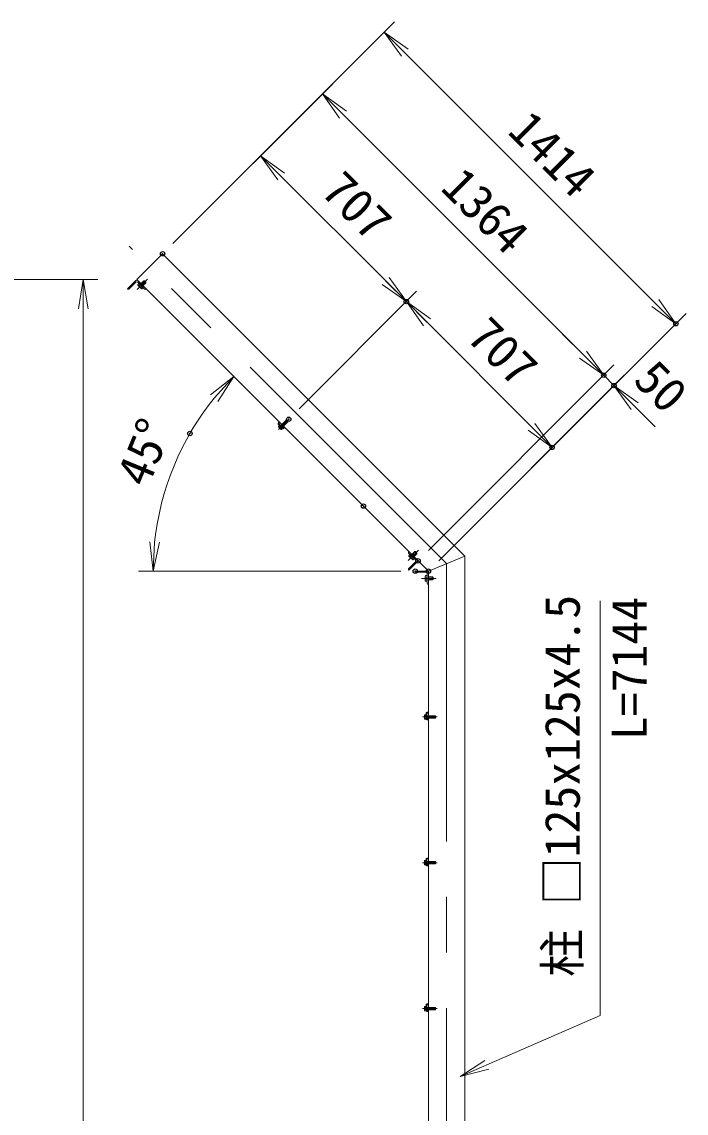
# Model space of a CAD drawing. Units: millimetres at full size. Extents: x -10500 to 10500, y -7425 to 7425.
# Drawn here: x -274 to 2003, y -184 to 3559 of the extents above; entities that cross this region are included whole.
import ezdxf
from ezdxf.enums import TextEntityAlignment as Align

# ---------------------------------------------------------------- set-up
doc = ezdxf.new("R2010")
doc.units = ezdxf.units.MM
doc.header["$LTSCALE"] = 30
doc.header["$PDMODE"] = 32
doc.header["$PDSIZE"] = 15
doc.linetypes.add('USER1', pattern=[50.8, 31.75, -6.35, 6.35, -6.35])
for name, color, linetype, lineweight in [('0-0_D-STR1', 1, 'Continuous', 18), ('0-1_D-BMK', 2, 'USER1', 13), ('0-3_D-STR3', 3, 'Continuous', 13), ('0-4_D-STR-DIM', 7, 'Continuous', 13), ('0-5_0', 7, 'Continuous', 18), ('0-7_D-STR-TXT', 7, 'Continuous', 13)]:
    doc.layers.add(name, color=color, linetype=linetype, lineweight=lineweight)
doc.layers.add('0-6_Defpoints', color=253, linetype='Continuous')
doc.styles.add('ＭＳ ゴシック', font='')
doc.styles.get('ＭＳ ゴシック').set_extended_font_data('MS Gothic')

# ---------------------------------------------------------------- blocks, each defined once
blk = doc.blocks.new('_Open')
at = {"layer": '0-5_0'}
blk.add_line((-30, 5), (0, 0), dxfattribs=at)
blk.add_lwpolyline([(-30, -5), (0, 0), (-30, 0)], dxfattribs=at)

msp = doc.modelspace()

# ---------------------------------------------------------------- linework, layer by layer
at = {"layer": '0-0_D-STR1'}
for p, q in [((208.15, 2763.42), (119.76, 2675.04)), ((208.15, 2763.42), (1244.61, 1726.96)), ((87.94, 2643.22), (116.22, 2671.5)), ((92.89, 2642.51), (116.58, 2666.2)), ((1119.61, 1675.19), (119.76, 2675.04)), ((122.94, 2666.2), (146.63, 2642.51)), ((123.29, 2671.5), (151.58, 2643.22)), ((87.94, 2643.22), (88.65, 2642.51)), ((150.87, 2642.51), (151.58, 2643.22)), ((1051.73, 1741.65), (1052.43, 1742.36)), ((1075.41, 1713.72), (1051.73, 1737.41)), ((1080.72, 1714.08), (1052.43, 1742.36)), ((1119.61, 1675.19), (1244.61, 1726.96)), ((1244.61, -4054.81), (1244.61, 1726.96)), ((1051.73, 1683.67), (1075.41, 1707.36)), ((1052.43, 1678.72), (1080.72, 1707.01)), ((1052.43, 1678.72), (1051.73, 1679.43)), ((1074.61, 1675.19), (1074.61, 1674.19)), ((1074.61, 1675.19), (1114.61, 1675.19)), ((1077.61, 1671.19), (1111.11, 1671.19)), ((1115.61, 1666.69), (1115.61, 1633.19)), ((1119.61, 1675.19), (1119.61, -4054.81)), ((1119.61, 1670.19), (1119.61, 1630.19)), ((1118.61, 1630.19), (1119.61, 1630.19))]:
    msp.add_line(p, q, dxfattribs=at)
for centre, radius, start, end in [((119.76, 2667.96), 5, 45, 135), ((119.76, 2663.01), 4.5, 45, 135), ((90.77, 2644.63), 3, 225, 315), ((148.75, 2644.63), 3, 225, 315), ((1053.85, 1739.53), 3, 135, 225), ((1072.23, 1710.54), 4.5, 315, 45), ((1077.18, 1710.54), 5, 315, 45), ((1053.85, 1681.55), 3, 135, 225), ((1077.61, 1674.19), 3, 180, 270), ((1111.11, 1666.69), 4.5, 0, 90), ((1114.61, 1670.19), 5, 0, 90), ((1118.61, 1633.19), 3, 180, 270)]:
    msp.add_arc(centre, radius, start, end, dxfattribs=at)
at = {"layer": '0-1_D-BMK'}
for p, q in [((1182.11, 1701.07), (93.24, 2789.94)), ((156.46, 2676.38), (121.1, 2641.02)), ((605.31, 2160.74), (640.67, 2196.09)), ((1085.6, 1747.24), (1050.24, 1711.89)), ((1182.11, 1701.07), (1182.11, -4154.81)), ((1146.51, 1650.19), (1096.51, 1650.19)), ((1099.28, 1175.19), (1149.28, 1175.19)), ((1099.28, 675.19), (1149.28, 675.19)), ((1099.28, 175.19), (1149.28, 175.19))]:
    msp.add_line(p, q, dxfattribs=at)
at = {"layer": '0-3_D-STR3'}
for p, q in [((123.36, 2657.16), (127.67, 2661.47)), ((123.82, 2655.41), (123.36, 2657.16)), ((126.83, 2653.69), (131.14, 2658)), ((127.67, 2661.47), (141.55, 2647.59)), ((133.9, 2660.89), (144.15, 2671.15)), ((134.54, 2660.26), (145.43, 2671.15)), ((140.34, 2654.46), (151.23, 2665.35)), ((140.97, 2653.82), (151.23, 2664.08)), ((144.15, 2671.15), (146.28, 2671.15)), ((146.28, 2671.15), (151.23, 2666.2)), ((123.82, 2655.41), (135.49, 2643.75)), ((133.77, 2646.75), (138.08, 2651.06)), ((135.49, 2643.75), (137.24, 2643.28)), ((137.24, 2643.28), (141.55, 2647.59)), ((604.83, 2182.89), (608.37, 2186.42)), ((604.83, 2178.65), (618.98, 2164.5)), ((608.72, 2174.76), (605.46, 2171.51)), ((605.82, 2170.16), (605.46, 2171.51)), ((607.31, 2181.12), (610.49, 2184.3)), ((607.31, 2180.41), (620.74, 2166.98)), ((611.37, 2172.11), (608.12, 2168.85)), ((608.37, 2186.42), (610.49, 2184.3)), ((608.72, 2174.76), (619.33, 2164.15)), ((613.32, 2174.4), (632.98, 2194.06)), ((613.85, 2173.87), (634.04, 2194.06)), ((618.45, 2169.28), (638.63, 2189.47)), ((618.98, 2168.75), (638.63, 2188.4)), ((632.98, 2194.06), (634.67, 2194.06)), ((632.98, 2194.06), (638.63, 2188.4)), ((634.67, 2194.06), (638.63, 2190.1)), ((638.63, 2188.4), (638.63, 2190.1)), ((605.82, 2170.16), (614.73, 2161.25)), ((616.68, 2166.8), (613.42, 2163.55)), ((614.73, 2161.25), (616.08, 2160.89)), ((619.33, 2164.15), (616.08, 2160.89)), ((621.45, 2166.98), (624.63, 2170.16)), ((623.22, 2164.5), (626.75, 2168.04)), ((624.63, 2170.16), (626.75, 2168.04)), ((1052.5, 1728.02), (1056.81, 1732.33)), ((1052.96, 1726.28), (1052.5, 1728.02)), ((1064.63, 1714.61), (1052.96, 1726.28)), ((1055.97, 1724.55), (1060.28, 1728.86)), ((1070.69, 1718.45), (1056.81, 1732.33)), ((1062.91, 1717.61), (1067.22, 1721.92)), ((1063.68, 1731.12), (1074.57, 1742.01)), ((1069.47, 1725.32), (1080.36, 1736.21)), ((1070.11, 1724.68), (1080.36, 1734.94)), ((1080.36, 1734.94), (1073.29, 1742.01)), ((1080.36, 1737.06), (1075.41, 1742.01)), ((1080.36, 1734.94), (1080.36, 1737.06)), ((1064.63, 1714.61), (1066.38, 1714.14)), ((1066.38, 1714.14), (1070.69, 1718.45)), ((1108.61, 1658.44), (1109.51, 1660)), ((1108.61, 1658.44), (1108.61, 1641.94)), ((1109.51, 1660), (1115.61, 1660)), ((1109.51, 1655.09), (1115.61, 1655.09)), ((1115.61, 1660), (1115.61, 1640.37)), ((1119.61, 1655.19), (1134.11, 1655.19)), ((1119.61, 1654.29), (1135.01, 1654.29)), ((1134.11, 1655.19), (1135.61, 1653.69)), ((1135.61, 1653.69), (1135.61, 1646.69)), ((1108.61, 1641.94), (1109.51, 1640.37)), ((1109.51, 1645.28), (1115.61, 1645.28)), ((1109.51, 1640.37), (1115.61, 1640.37)), ((1119.61, 1646.09), (1135.01, 1646.09)), ((1119.61, 1645.19), (1134.11, 1645.19)), ((1106.31, 1181.49), (1107, 1182.69)), ((1106.31, 1181.49), (1106.31, 1168.89)), ((1106.31, 1168.89), (1107, 1167.68)), ((1111.61, 1182.69), (1107, 1182.69)), ((1111.61, 1178.94), (1107, 1178.94)), ((1111.61, 1171.43), (1107, 1171.43)), ((1111.61, 1167.68), (1107, 1167.68)), ((1111.61, 1188.19), (1111.61, 1168.19)), ((1111.61, 1182.69), (1111.61, 1167.68)), ((1114.61, 1191.19), (1119.61, 1191.19)), ((1114.61, 1187.69), (1114.61, 1168.69)), ((1114.61, 1179.19), (1142.41, 1179.19)), ((1114.61, 1178.44), (1143.16, 1178.44)), ((1114.61, 1171.94), (1143.16, 1171.94)), ((1114.61, 1171.19), (1142.41, 1171.19)), ((1114.61, 1165.19), (1119.61, 1165.19)), ((1115.11, 1188.19), (1119.61, 1188.19)), ((1115.11, 1168.19), (1119.61, 1168.19)), ((1119.61, 1191.19), (1119.61, 1188.19)), ((1119.61, 1168.19), (1119.61, 1165.19)), ((1142.41, 1179.19), (1143.61, 1177.99)), ((1142.41, 1179.19), (1142.41, 1171.19)), ((1142.41, 1171.19), (1143.61, 1172.39)), ((1143.61, 1177.99), (1143.61, 1172.39)), ((1106.31, 681.49), (1107, 682.69)), ((1106.31, 681.49), (1106.31, 668.89)), ((1111.61, 682.69), (1107, 682.69)), ((1111.61, 678.94), (1107, 678.94)), ((1111.61, 688.19), (1111.61, 668.19)), ((1111.61, 682.69), (1111.61, 667.68)), ((1114.61, 691.19), (1119.61, 691.19)), ((1114.61, 687.69), (1114.61, 668.69)), ((1114.61, 679.19), (1142.41, 679.19)), ((1114.61, 678.44), (1143.16, 678.44)), ((1115.11, 688.19), (1119.61, 688.19)), ((1119.61, 691.19), (1119.61, 688.19)), ((1142.41, 679.19), (1142.41, 671.19)), ((1106.31, 668.89), (1107, 667.68)), ((1111.61, 671.43), (1107, 671.43)), ((1111.61, 667.68), (1107, 667.68)), ((1114.61, 671.94), (1143.16, 671.94)), ((1114.61, 671.19), (1142.41, 671.19)), ((1114.61, 665.19), (1119.61, 665.19)), ((1115.11, 668.19), (1119.61, 668.19)), ((1119.61, 668.19), (1119.61, 665.19)), ((1142.41, 671.19), (1143.61, 672.39)), ((1111.61, 188.19), (1111.61, 168.19)), ((1114.61, 191.19), (1119.61, 191.19)), ((1114.61, 187.69), (1114.61, 168.69)), ((1115.11, 188.19), (1119.61, 188.19)), ((1119.61, 191.19), (1119.61, 188.19)), ((1106.31, 181.49), (1107, 182.69)), ((1106.31, 181.49), (1106.31, 168.89)), ((1106.31, 168.89), (1107, 167.68)), ((1111.61, 182.69), (1107, 182.69)), ((1111.61, 178.94), (1107, 178.94)), ((1111.61, 171.43), (1107, 171.43)), ((1111.61, 167.68), (1107, 167.68)), ((1111.61, 182.69), (1111.61, 167.68)), ((1114.61, 179.19), (1142.41, 179.19)), ((1114.61, 178.44), (1143.16, 178.44)), ((1114.61, 171.94), (1143.16, 171.94)), ((1114.61, 171.19), (1142.41, 171.19)), ((1114.61, 165.19), (1119.61, 165.19)), ((1115.11, 168.19), (1119.61, 168.19)), ((1119.61, 168.19), (1119.61, 165.19)), ((1142.41, 179.19), (1143.61, 177.99)), ((1142.41, 179.19), (1142.41, 171.19)), ((1142.41, 171.19), (1143.61, 172.39)), ((1143.61, 177.99), (1143.61, 172.39))]:
    msp.add_line(p, q, dxfattribs=at)
for points in [[(144.15, 2671.15), (151.23, 2664.08), (151.23, 2666.2)], [(1063.04, 1731.76), (1073.29, 1742.01), (1075.41, 1742.01)], [(1134.11, 1655.19), (1134.11, 1645.19), (1135.61, 1646.69)], [(1142.41, 679.19), (1143.61, 677.99), (1143.61, 672.39)]]:
    msp.add_lwpolyline(points, dxfattribs=at)
for centre, radius, start, end in [((127.63, 2657.96), 4.34, 190.61575, 259.38425), ((141.24, 2661.17), 16.24, 207.41205, 242.58795), ((138.04, 2647.55), 4.34, 190.61575, 259.38425), ((606.96, 2180.77), 3, 135, 225), ((608.73, 2172.12), 3.32, 190.61585, 259.38415), ((607.66, 2180.77), 0.5, 135, 225), ((619.14, 2174.57), 12.42, 207.4121, 242.5879), ((616.69, 2164.16), 3.32, 190.61585, 259.38415), ((621.1, 2166.63), 3, 225, 315), ((621.1, 2167.33), 0.5, 225, 315), ((1056.77, 1728.82), 4.34, 190.61575, 259.38425), ((1070.38, 1732.03), 16.24, 207.41205, 242.58795), ((1067.18, 1718.41), 4.34, 190.61575, 259.38425), ((1113.1, 1657.55), 4.34, 145.61575, 214.38425), ((1124.99, 1650.19), 16.24, 162.41205, 197.58795), ((1113.1, 1642.83), 4.34, 145.61575, 214.38425), ((1118.84, 1175.19), 12.42, 162.4121, 197.5879), ((1109.75, 1180.82), 3.32, 145.61585, 214.38415), ((1109.75, 1169.56), 3.32, 145.61585, 214.38415), ((1114.61, 1188.19), 3, 90, 180), ((1114.61, 1168.19), 3, 180, 270), ((1115.11, 1187.69), 0.5, 90, 180), ((1115.11, 1168.69), 0.5, 180, 270), ((1118.84, 675.19), 12.42, 162.4121, 197.5879), ((1109.75, 680.82), 3.32, 145.61585, 214.38415), ((1114.61, 688.19), 3, 90, 180), ((1115.11, 687.69), 0.5, 90, 180), ((1109.75, 669.56), 3.32, 145.61585, 214.38415), ((1114.61, 668.19), 3, 180, 270), ((1115.11, 668.69), 0.5, 180, 270), ((1114.61, 188.19), 3, 90, 180), ((1115.11, 187.69), 0.5, 90, 180), ((1118.84, 175.19), 12.42, 162.4121, 197.5879), ((1109.75, 180.82), 3.32, 145.61585, 214.38415), ((1109.75, 169.56), 3.32, 145.61585, 214.38415), ((1114.61, 168.19), 3, 180, 270), ((1115.11, 168.69), 0.5, 180, 270)]:
    msp.add_arc(centre, radius, start, end, dxfattribs=at)
at = {"layer": '0-4_D-STR-DIM'}
for p, q in [((243.5, 2798.78), (1003.64, 3558.92)), ((968.29, 3523.56), (1968.14, 2523.71)), ((243.5, 2798.78), (791.51, 3346.79)), ((756.15, 3311.43), (1720.65, 2346.94)), ((243.5, 2798.78), (579.38, 3134.66)), ((544.02, 3099.3), (1043.95, 2599.38)), ((-1713.59, 2675.19), (-13.59, 2675.19)), ((-63.59, 2675.19), (-63.59, -3354.81)), ((676.02, 2231.45), (1079.3, 2634.73)), ((676.02, 2231.45), (1079.3, 2634.73)), ((1043.95, 2599.38), (1543.87, 2099.45)), ((1154.96, 1710.54), (2003.49, 2559.07)), ((1649.94, 2417.65), (1579.23, 2488.36)), ((861.34, 1933.46), (416.66, 2378.13)), ((861.34, 1933.46), (416.66, 2378.13)), ((1119.61, 1745.9), (1756, 2382.29)), ((1119.61, 1745.9), (1756, 2382.29)), ((1154.96, 1710.54), (1791.36, 2346.94)), ((1720.65, 2346.94), (1756, 2311.58)), ((1826.71, 2240.87), (1897.43, 2170.16)), ((1154.96, 1710.54), (1579.23, 2134.81)), ((1024.61, 1675.19), (125.49, 1675.19)), ((1024.61, 1675.19), (125.49, 1675.19))]:
    msp.add_line(p, q, dxfattribs=at)
msp.add_arc((1119.61, 1675.19), 944.11, 141.07158, 173.92828, dxfattribs=at)
msp.add_arc((1119.61, 1675.19), 944.11, 141.07158, 173.92828, dxfattribs=at)
at = {"layer": '0-6_Defpoints'}
for p in [(208.15, 2763.42), (1043.95, 2599.38), (1968.14, 2523.71), (1720.65, 2346.94), (1756, 2311.58), (640.67, 2196.09), (301.98, 2147.24), (301.98, 2147.24), (1543.87, 2099.45), (896.69, 1898.1), (896.69, 1898.1), (1084.25, 1710.54), (1084.25, 1710.54), (1074.61, 1675.19), (1074.61, 1675.19), (1119.61, 1675.19), (1119.61, 1675.19)]:
    msp.add_point(p, dxfattribs=at)
at = {"layer": '0-7_D-STR-TXT'}
msp.add_lwpolyline([(1708.92, 1573.64), (1708.92, 151.28), (1230.41, -56.93)], dxfattribs=at)

# ---------------------------------------------------------------- block references
at = {"layer": '0-4_D-STR-DIM', "xscale": 3.333333, "yscale": 3.333333}
for p, rotation in [((968.29, 3523.56), 135), ((756.15, 3311.43), 135), ((544.02, 3099.3), 135), ((-63.59, 2675.19), 90), ((1043.95, 2599.38), 315), ((1043.95, 2599.38), 135), ((1968.14, 2523.71), 315), ((1720.65, 2346.94), 315), ((1720.65, 2346.94), 315), ((452.02, 2342.78), 48.03579), ((452.02, 2342.78), 48.03579), ((1756, 2311.58), 135), ((1543.87, 2099.45), 315), ((175.49, 1675.19), 266.96407), ((175.49, 1675.19), 266.96407)]:
    msp.add_blockref('_Open', p, dxfattribs=dict(at, rotation=rotation))
at = {"layer": '0-7_D-STR-TXT', "xscale": 3.333333, "yscale": 3.333333, "rotation": 203.51515}
msp.add_blockref('_Open', (1228.57, -57.73), dxfattribs=at)

# ---------------------------------------------------------------- texts
at = {"layer": '0-4_D-STR-DIM', "style": 'ＭＳ ゴシック'}
for s, rotation, p in [('1414', 315, (1361.62, 3154.09)), ('707', 315, (719.97, 2947.21)), ('1364', 315, (1131.81, 2959.64)), ('707', 315, (1219.89, 2447.29)), ('50', 315, (1791.9, 2299.3)), ('45°', 67.5, (190.35, 1942.93)), ('45°', 67.5, (190.35, 1942.93))]:
    msp.add_text(s, height=120.3, rotation=rotation, dxfattribs=at).set_placement(p, align=Align.BOTTOM_LEFT)
at = {"layer": '0-7_D-STR-TXT', "style": 'ＭＳ ゴシック'}
for s, p in [('柱 □125x125x4.5', (1674.92, 283.66)), ('L=7144', (1904.66, 1095.85))]:
    msp.add_text(s, height=120.3, rotation=90, dxfattribs=at).set_placement(p, align=Align.BOTTOM_LEFT)

doc.saveas('drawing.dxf')
